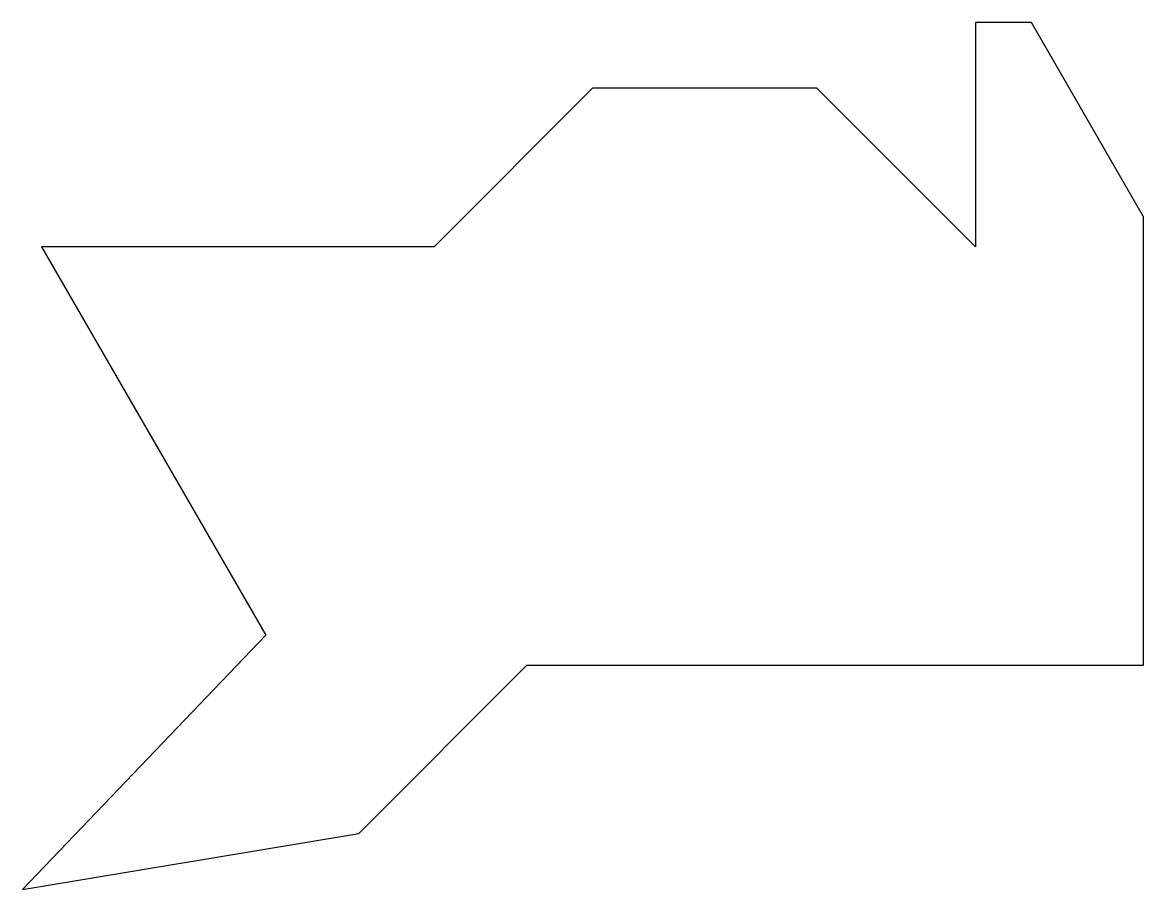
# Model space of a CAD drawing. Header units: millimetres. Extents: x 1 to 21, y 1 to 16.5.
import ezdxf

# ---------------------------------------------------------------- set-up
doc = ezdxf.new("R2010")
doc.units = ezdxf.units.MM

msp = doc.modelspace()

# ---------------------------------------------------------------- linework, layer by layer
for p, q in [((19, 16.464), (18, 16.464)), ((18, 16.464), (18, 12.464)), ((21, 13), (19, 16.464)), ((11.172, 15.293), (8.343, 12.464)), ((15.172, 15.293), (11.172, 15.293)), ((18, 12.464), (15.172, 15.293)), ((21, 5), (21, 13)), ((8.343, 12.464), (1.343, 12.464)), ((1.343, 12.464), (5.343, 5.536)), ((5.343, 5.536), (1, 1)), ((7, 2), (10, 5)), ((10, 5), (21, 5)), ((1, 1), (7, 2))]:
    msp.add_line(p, q)

doc.saveas('drawing.dxf')
